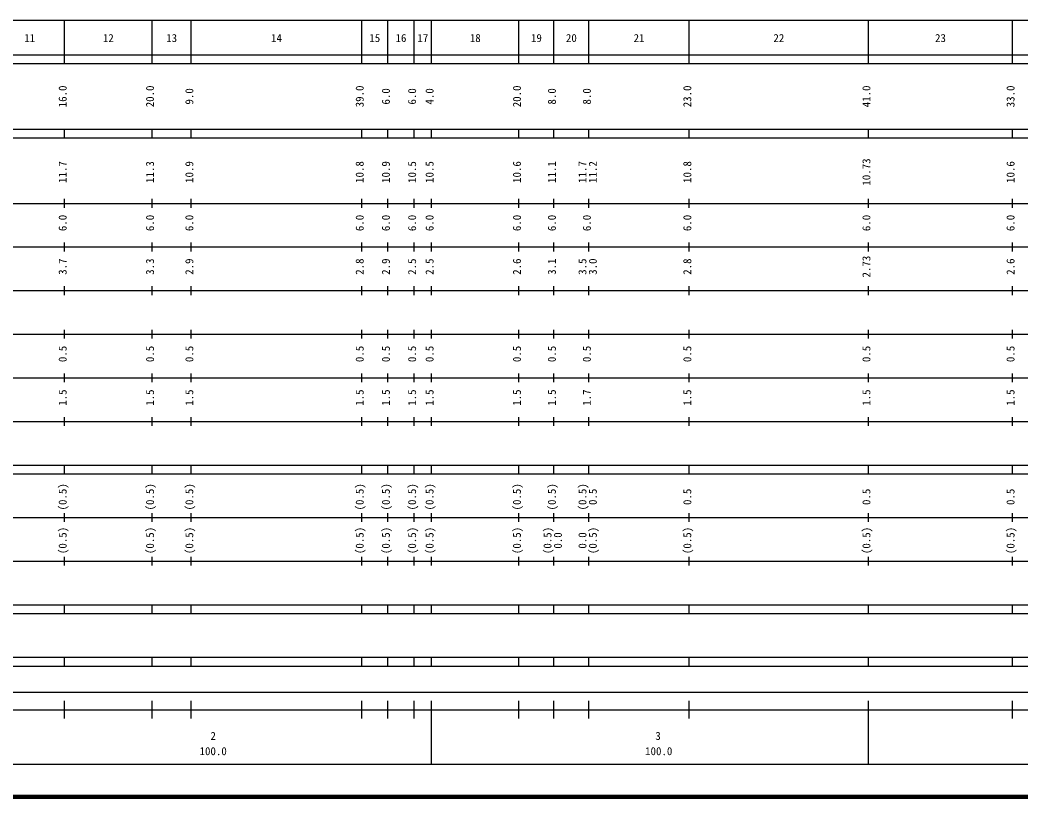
# Model space of a CAD drawing. Units: millimetres on the paper, enlarged 1000 times. Extents: x 40000 to 680000, y 20000 to 380000.
# Drawn here: x 173784 to 402929, y 20000 to 198000 of the extents above; entities that cross this region are included whole.
import ezdxf
from ezdxf.enums import TextEntityAlignment as Align

# ---------------------------------------------------------------- set-up
doc = ezdxf.new("R2010")
doc.units = ezdxf.units.MM
doc.header["$LTSCALE"] = 1000
doc.layers.add('M-TTL', color=2, linetype='Continuous', lineweight=140)
doc.layers.add('M-TTL-BAND', color=7, linetype='Continuous', lineweight=25)
doc.styles.add('ＭＳ ゴシック', font='')
doc.styles.get('ＭＳ ゴシック').set_extended_font_data('MS Gothic')

msp = doc.modelspace()

# ---------------------------------------------------------------- linework, layer by layer
at = {"layer": 'M-TTL'}
msp.add_line((40000, 20000), (680000, 20000), dxfattribs=at)
at = {"layer": 'M-TTL-BAND'}
for p, q in [((68000, 198000), (579000, 198000)), ((184000, 188000), (184000, 198000)), ((204000, 188000), (204000, 198000)), ((213000, 188000), (213000, 198000)), ((252000, 188000), (252000, 198000)), ((258000, 188000), (258000, 198000)), ((264000, 188000), (264000, 198000)), ((268000, 188000), (268000, 198000)), ((288000, 188000), (288000, 198000)), ((296000, 188000), (296000, 198000)), ((304000, 188000), (304000, 198000)), ((327000, 188000), (327000, 198000)), ((368000, 188000), (368000, 198000)), ((401000, 188000), (401000, 198000)), ((40000, 190000), (579000, 190000)), ((40000, 188000), (579000, 188000)), ((40000, 173000), (579000, 173000)), ((184000, 171000), (184000, 173000)), ((204000, 171000), (204000, 173000)), ((213000, 171000), (213000, 173000)), ((252000, 171000), (252000, 173000)), ((258000, 171000), (258000, 173000)), ((264000, 171000), (264000, 173000)), ((268000, 171000), (268000, 173000)), ((288000, 171000), (288000, 173000)), ((296000, 171000), (296000, 173000)), ((304000, 171000), (304000, 173000)), ((327000, 171000), (327000, 173000)), ((368000, 171000), (368000, 173000)), ((401000, 171000), (401000, 173000)), ((40000, 171000), (579000, 171000)), ((40000, 156000), (579000, 156000)), ((184000, 155000), (184000, 157000)), ((204000, 155000), (204000, 157000)), ((213000, 155000), (213000, 157000)), ((252000, 155000), (252000, 157000)), ((258000, 155000), (258000, 157000)), ((264000, 155000), (264000, 157000)), ((268000, 155000), (268000, 157000)), ((288000, 155000), (288000, 157000)), ((296000, 155000), (296000, 157000)), ((304000, 155000), (304000, 157000)), ((327000, 155000), (327000, 157000)), ((368000, 155000), (368000, 157000)), ((401000, 155000), (401000, 157000)), ((184000, 145000), (184000, 147000)), ((204000, 145000), (204000, 147000)), ((213000, 145000), (213000, 147000)), ((252000, 145000), (252000, 147000)), ((258000, 145000), (258000, 147000)), ((264000, 145000), (264000, 147000)), ((268000, 145000), (268000, 147000)), ((288000, 145000), (288000, 147000)), ((296000, 145000), (296000, 147000)), ((304000, 145000), (304000, 147000)), ((327000, 145000), (327000, 147000)), ((368000, 145000), (368000, 147000)), ((401000, 145000), (401000, 147000)), ((46000, 146000), (579000, 146000)), ((52000, 136000), (579000, 136000)), ((184000, 135000), (184000, 137000)), ((204000, 135000), (204000, 137000)), ((213000, 135000), (213000, 137000)), ((252000, 135000), (252000, 137000)), ((258000, 135000), (258000, 137000)), ((264000, 135000), (264000, 137000)), ((268000, 135000), (268000, 137000)), ((288000, 135000), (288000, 137000)), ((296000, 135000), (296000, 137000)), ((304000, 135000), (304000, 137000)), ((327000, 135000), (327000, 137000)), ((368000, 135000), (368000, 137000)), ((401000, 135000), (401000, 137000)), ((184000, 125000), (184000, 127000)), ((204000, 125000), (204000, 127000)), ((213000, 125000), (213000, 127000)), ((252000, 125000), (252000, 127000)), ((258000, 125000), (258000, 127000)), ((264000, 125000), (264000, 127000)), ((268000, 125000), (268000, 127000)), ((288000, 125000), (288000, 127000)), ((296000, 125000), (296000, 127000)), ((304000, 125000), (304000, 127000)), ((327000, 125000), (327000, 127000)), ((368000, 125000), (368000, 127000)), ((401000, 125000), (401000, 127000)), ((46000, 126000), (579000, 126000)), ((184000, 115000), (184000, 117000)), ((204000, 115000), (204000, 117000)), ((213000, 115000), (213000, 117000)), ((252000, 115000), (252000, 117000)), ((258000, 115000), (258000, 117000)), ((264000, 115000), (264000, 117000)), ((268000, 115000), (268000, 117000)), ((288000, 115000), (288000, 117000)), ((296000, 115000), (296000, 117000)), ((304000, 115000), (304000, 117000)), ((327000, 115000), (327000, 117000)), ((368000, 115000), (368000, 117000)), ((401000, 115000), (401000, 117000)), ((52000, 116000), (579000, 116000)), ((46000, 106000), (579000, 106000)), ((184000, 105000), (184000, 107000)), ((204000, 105000), (204000, 107000)), ((213000, 105000), (213000, 107000)), ((252000, 105000), (252000, 107000)), ((258000, 105000), (258000, 107000)), ((264000, 105000), (264000, 107000)), ((268000, 105000), (268000, 107000)), ((288000, 105000), (288000, 107000)), ((296000, 105000), (296000, 107000)), ((304000, 105000), (304000, 107000)), ((327000, 105000), (327000, 107000)), ((368000, 105000), (368000, 107000)), ((401000, 105000), (401000, 107000)), ((40000, 96000), (579000, 96000)), ((40000, 94000), (579000, 94000)), ((184000, 94000), (184000, 96000)), ((204000, 94000), (204000, 96000)), ((213000, 94000), (213000, 96000)), ((252000, 94000), (252000, 96000)), ((258000, 94000), (258000, 96000)), ((264000, 94000), (264000, 96000)), ((268000, 94000), (268000, 96000)), ((288000, 94000), (288000, 96000)), ((296000, 94000), (296000, 96000)), ((304000, 94000), (304000, 96000)), ((327000, 94000), (327000, 96000)), ((368000, 94000), (368000, 96000)), ((401000, 94000), (401000, 96000)), ((184000, 83000), (184000, 85000)), ((204000, 83000), (204000, 85000)), ((213000, 83000), (213000, 85000)), ((252000, 83000), (252000, 85000)), ((258000, 83000), (258000, 85000)), ((264000, 83000), (264000, 85000)), ((268000, 83000), (268000, 85000)), ((288000, 83000), (288000, 85000)), ((296000, 83000), (296000, 85000)), ((304000, 83000), (304000, 85000)), ((327000, 83000), (327000, 85000)), ((368000, 83000), (368000, 85000)), ((401000, 83000), (401000, 85000)), ((49000, 84000), (579000, 84000)), ((40000, 74000), (579000, 74000)), ((184000, 73000), (184000, 75000)), ((204000, 73000), (204000, 75000)), ((213000, 73000), (213000, 75000)), ((252000, 73000), (252000, 75000)), ((258000, 73000), (258000, 75000)), ((264000, 73000), (264000, 75000)), ((268000, 73000), (268000, 75000)), ((288000, 73000), (288000, 75000)), ((296000, 73000), (296000, 75000)), ((304000, 73000), (304000, 75000)), ((327000, 73000), (327000, 75000)), ((368000, 73000), (368000, 75000)), ((401000, 73000), (401000, 75000)), ((40000, 64000), (579000, 64000)), ((40000, 62000), (579000, 62000)), ((184000, 62000), (184000, 64000)), ((204000, 62000), (204000, 64000)), ((213000, 62000), (213000, 64000)), ((252000, 62000), (252000, 64000)), ((258000, 62000), (258000, 64000)), ((264000, 62000), (264000, 64000)), ((268000, 62000), (268000, 64000)), ((288000, 62000), (288000, 64000)), ((296000, 62000), (296000, 64000)), ((304000, 62000), (304000, 64000)), ((327000, 62000), (327000, 64000)), ((368000, 62000), (368000, 64000)), ((401000, 62000), (401000, 64000)), ((40000, 52000), (579000, 52000)), ((184000, 50000), (184000, 52000)), ((204000, 50000), (204000, 52000)), ((213000, 50000), (213000, 52000)), ((252000, 50000), (252000, 52000)), ((258000, 50000), (258000, 52000)), ((264000, 50000), (264000, 52000)), ((268000, 50000), (268000, 52000)), ((288000, 50000), (288000, 52000)), ((296000, 50000), (296000, 52000)), ((304000, 50000), (304000, 52000)), ((327000, 50000), (327000, 52000)), ((368000, 50000), (368000, 52000)), ((401000, 50000), (401000, 52000)), ((40000, 50000), (579000, 50000)), ((71000, 44000), (565000, 44000)), ((184000, 38000), (184000, 42000)), ((204000, 38000), (204000, 42000)), ((213000, 38000), (213000, 42000)), ((252000, 38000), (252000, 42000)), ((258000, 38000), (258000, 42000)), ((264000, 38000), (264000, 42000)), ((268000, 27500), (268000, 42000)), ((288000, 38000), (288000, 42000)), ((296000, 38000), (296000, 42000)), ((304000, 38000), (304000, 42000)), ((327000, 38000), (327000, 42000)), ((368000, 27500), (368000, 42000)), ((401000, 38000), (401000, 42000)), ((40000, 40000), (579000, 40000)), ((68000, 27500), (579000, 27500))]:
    msp.add_line(p, q, dxfattribs=at)

# ---------------------------------------------------------------- texts
at = {"layer": 'M-TTL-BAND', "style": 'ＭＳ ゴシック'}
for s, p in [('11', (176000, 192405)), ('12', (194000, 192405)), ('13', (208500, 192405)), ('14', (232500, 192405)), ('15', (255000, 192405)), ('16', (261000, 192405)), ('17', (266000, 192405)), ('18', (278000, 192405)), ('19', (292000, 192405)), ('20', (300000, 192405)), ('21', (315500, 192405)), ('22', (347500, 192405)), ('23', (384500, 192405)), ('2', (218000, 32523)), ('3', (319849, 32523)), ('100.0', (218000, 29033)), ('100.0', (320000, 29033))]:
    msp.add_text(s, height=1833, dxfattribs=at).set_placement(p, align=Align.BOTTOM_CENTER)
for s, p in [('16.0', (185000, 180500)), ('20.0', (205000, 180500)), ('9.0', (214000, 180500)), ('39.0', (253000, 180500)), ('6.0', (259000, 180500)), ('6.0', (265000, 180500)), ('4.0', (269000, 180500)), ('20.0', (289000, 180500)), ('8.0', (297000, 180500)), ('8.0', (305000, 180500)), ('23.0', (328000, 180500)), ('41.0', (369000, 180500)), ('33.0', (402000, 180500)), ('11.7', (185000, 163174)), ('11.3', (205000, 163174)), ('10.9', (214000, 163174)), ('10.8', (253000, 163174)), ('10.9', (259000, 163174)), ('10.5', (265000, 163174)), ('10.5', (269000, 163174)), ('10.6', (289000, 163174)), ('11.1', (297000, 163174)), ('11.7', (304000, 163174)), ('11.2', (306370, 163174)), ('10.8', (328000, 163174)), ('10.73', (369000, 163174)), ('10.6', (402000, 163174)), ('6.0', (185000, 151500)), ('6.0', (205000, 151500)), ('6.0', (214000, 151500)), ('6.0', (253000, 151500)), ('6.0', (259000, 151500)), ('6.0', (265000, 151500)), ('6.0', (269000, 151500)), ('6.0', (289000, 151500)), ('6.0', (297000, 151500)), ('6.0', (305000, 151500)), ('6.0', (328000, 151500)), ('6.0', (369000, 151500)), ('6.0', (402000, 151500)), ('3.7', (185000, 141500)), ('3.3', (205000, 141500)), ('2.9', (214000, 141500)), ('2.8', (253000, 141500)), ('2.9', (259000, 141500)), ('2.5', (265000, 141500)), ('2.5', (269000, 141500)), ('2.6', (289000, 141500)), ('3.1', (297000, 141500)), ('3.5', (304000, 141500)), ('3.0', (306370, 141500)), ('2.8', (328000, 141500)), ('2.73', (369000, 141500)), ('2.6', (402000, 141500)), ('0.5', (185000, 121500)), ('0.5', (205000, 121500)), ('0.5', (214000, 121500)), ('0.5', (253000, 121500)), ('0.5', (259000, 121500)), ('0.5', (265000, 121500)), ('0.5', (269000, 121500)), ('0.5', (289000, 121500)), ('0.5', (297000, 121500)), ('0.5', (305000, 121500)), ('0.5', (328000, 121500)), ('0.5', (369000, 121500)), ('0.5', (402000, 121500)), ('1.5', (185000, 111500)), ('1.5', (205000, 111500)), ('1.5', (214000, 111500)), ('1.5', (253000, 111500)), ('1.5', (259000, 111500)), ('1.5', (265000, 111500)), ('1.5', (269000, 111500)), ('1.5', (289000, 111500)), ('1.5', (297000, 111500)), ('1.7', (305000, 111500)), ('1.5', (328000, 111500)), ('1.5', (369000, 111500)), ('1.5', (402000, 111500)), ('(0.5)', (185000, 88764)), ('(0.5)', (205000, 88764)), ('(0.5)', (214000, 88764)), ('(0.5)', (253000, 88764)), ('(0.5)', (259000, 88764)), ('(0.5)', (265000, 88764)), ('(0.5)', (269000, 88764)), ('(0.5)', (289000, 88764)), ('(0.5)', (297000, 88764)), ('(0.5)', (304000, 88764)), ('0.5', (306370, 88764)), ('0.5', (328000, 88764)), ('0.5', (369000, 88764)), ('0.5', (402000, 88764)), ('(0.5)', (185000, 78764)), ('(0.5)', (205000, 78764)), ('(0.5)', (214000, 78764)), ('(0.5)', (253000, 78764)), ('(0.5)', (259000, 78764)), ('(0.5)', (265000, 78764)), ('(0.5)', (269000, 78764)), ('(0.5)', (289000, 78764)), ('(0.5)', (296000, 78764)), ('0.0', (298370, 78764)), ('0.0', (304000, 78764)), ('(0.5)', (306370, 78764)), ('(0.5)', (328000, 78764)), ('(0.5)', (369000, 78764)), ('(0.5)', (402000, 78764))]:
    msp.add_text(s, height=1833, rotation=90, dxfattribs=at).set_placement(p, align=Align.BOTTOM_CENTER)

doc.saveas('drawing.dxf')
